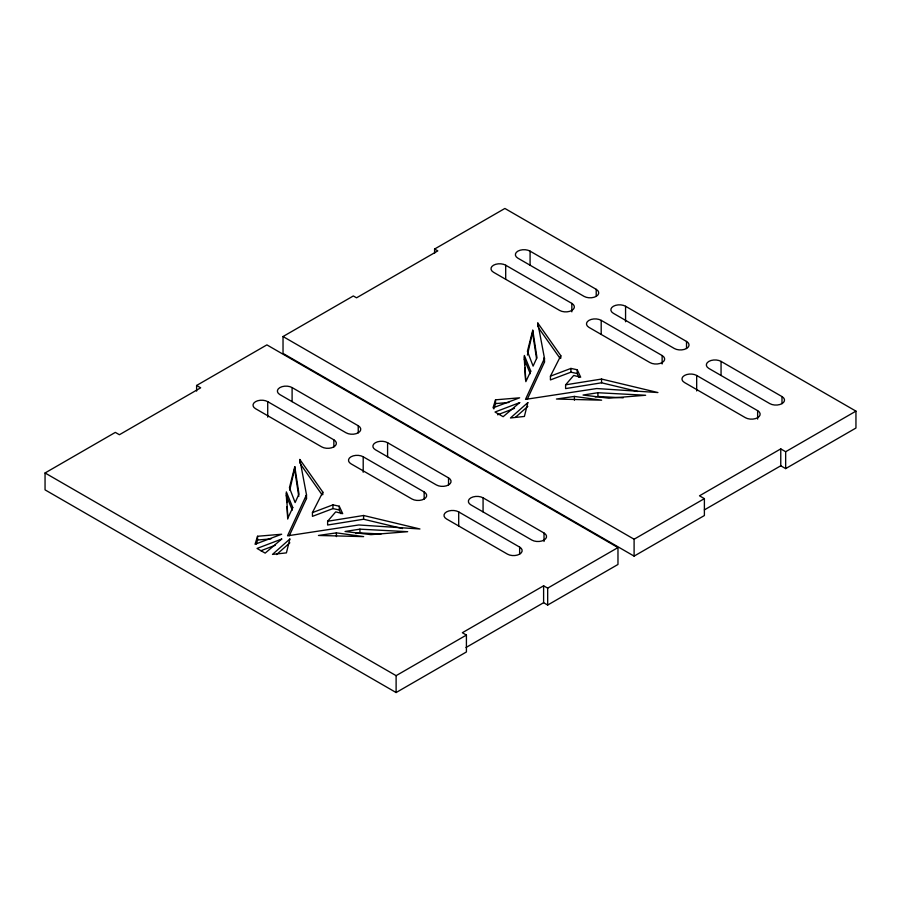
<?xml version="1.0" encoding="UTF-8"?>
<svg xmlns="http://www.w3.org/2000/svg" width="901" height="901" viewBox="0 0 901 901"><rect width="100%" height="100%" fill="white"/><g stroke="black" fill="none" stroke-linecap="round" stroke-linejoin="round"><path stroke-width="1.35" d="M289.762 490.189L294.796 467.912M527.412 355.073L532.773 331.478M257.551 536.264L255.039 544.26L281.664 534.237L257.551 536.264L257.551 540.014L256.301 544.024M495.539 399.83L493.027 407.838L519.64 397.803L495.539 399.83L495.539 403.592L493.861 408.919M322.828 494.638L322.828 492.137L299.842 459.476L306.498 494.795L287.52 535.813L358.767 524.968L419.945 528.977L363.587 515.485L327.626 521.262L327.626 525.013L363.587 519.235L402.499 528.56M289.244 535.836L306.498 498.546L306.498 494.795M560.805 358.215L560.805 355.704L537.818 323.042L544.486 358.361L525.497 399.38L596.755 388.534L657.921 392.543L601.564 379.051L565.603 384.828L565.603 388.59L601.564 382.801L637.795 391.485M527.22 399.413L544.486 362.112L544.486 358.361M340.983 513.694L339.249 509.955L332.942 508.603L312.444 516.352L312.444 512.601L322.828 492.137M578.96 377.26L577.226 373.532L570.919 372.181L550.432 379.918L550.432 376.168L560.805 355.704M327.626 521.262L335.713 511.869L342.718 513.671L339.249 506.204L332.942 504.853L312.444 512.601M565.603 384.828L573.7 375.447L580.706 377.237L577.226 369.77L570.919 368.419L550.432 376.168M276.562 554.554L289.84 542.796M515.563 417.208L527.828 406.362M465.986 647.515L543.607 602.701L547.673 605.044L617.973 564.465L617.973 547.571L547.673 588.15L543.607 585.808L462.348 632.727L466.414 635.07L466.414 651.964L396.113 692.542L45.05 489.862L45.05 472.969L115.339 432.39L119.405 434.733L200.675 387.813L196.609 385.47L196.609 391.102M196.609 385.47L266.899 344.88L617.973 547.571M704.345 509.898L780.762 465.783L785.661 468.61L855.95 428.031L855.95 411.138L785.661 451.728L780.762 448.889L699.491 495.809L704.391 498.636L704.391 515.53L634.101 556.12L283.027 353.429L283.027 336.535L353.327 295.956L356.548 297.814L437.818 250.895L434.586 249.036L434.586 253.26M434.586 249.036L504.887 208.458L855.95 411.138M45.05 472.969L396.113 675.66L466.414 635.07M283.027 336.535L634.101 539.226L704.391 498.636M497.611 414.787L514.505 408.356M260.93 550.725L275.222 545.274M597.915 392.723L583.048 395.043L608.907 398.208L645.645 395.257L597.915 392.723L597.915 396.485L595.212 396.902M359.927 529.157L345.06 531.477L370.93 534.642L407.669 531.691L359.927 529.157L359.927 532.908L355.872 533.538M574.41 396.429L556.435 399.03L601.62 400.179L574.41 396.429L574.41 400.179M336.422 532.863L318.447 535.464L363.644 536.613L336.422 532.863L336.422 536.613M495.539 403.592L508.93 402.454M257.551 540.014L270.953 538.888M597.915 396.485L623.188 397.825M359.927 532.908L380.988 534.034M530.081 251.142L596.214 289.334A8.616 4.978 0 0 1 596.214 296.361A8.616 4.978 0 0 1 584.028 296.361L517.895 258.182A8.616 4.978 0 0 1 517.895 251.142A8.616 4.978 0 0 1 530.081 251.142L530.081 265.221M625.564 306.272L686.517 341.456A8.616 4.978 0 0 1 686.517 348.496A8.616 4.978 0 0 1 674.331 348.496L613.378 313.311A8.616 4.978 0 0 1 613.378 306.272A8.616 4.978 0 0 1 625.564 306.272L625.564 321.758M721.059 361.402L782 396.586A8.616 4.978 0 0 1 782 403.625A8.616 4.978 0 0 1 769.814 403.625L708.862 368.441A8.616 4.978 0 0 1 708.862 361.402A8.616 4.978 0 0 1 721.059 361.402L721.059 375.48M505.698 265.221L571.842 303.4A8.616 4.978 0 0 1 571.842 310.44A8.616 4.978 0 0 1 559.645 310.44L493.511 272.26A8.616 4.978 0 0 1 493.511 265.221A8.616 4.978 0 0 1 505.698 265.221L505.698 279.299M662.134 355.535A8.616 4.978 0 0 1 662.134 362.574A8.616 4.978 0 0 1 649.948 362.574L588.995 327.39A8.616 4.978 0 0 1 588.995 320.351A8.616 4.978 0 0 1 601.192 320.351L662.134 355.535L662.134 363.981M696.676 375.48L757.628 410.665A8.616 4.978 0 0 1 757.628 417.704A8.616 4.978 0 0 1 745.431 417.704L684.49 382.52A8.616 4.978 0 0 1 684.49 375.48A8.616 4.978 0 0 1 696.676 375.48L696.676 390.955M292.104 387.576L358.238 425.756A8.616 4.978 0 0 1 358.238 432.795A8.616 4.978 0 0 1 346.052 432.795L279.907 394.615A8.616 4.978 0 0 1 279.907 387.576A8.616 4.978 0 0 1 292.104 387.576L292.104 401.655M387.588 442.706L448.54 477.89A8.616 4.978 0 0 1 448.54 484.929A8.616 4.978 0 0 1 436.343 484.929L375.402 449.745A8.616 4.978 0 0 1 375.402 442.706A8.616 4.978 0 0 1 387.588 442.706L387.588 456.784M483.071 497.836L544.024 533.02A8.616 4.978 0 0 1 544.024 540.059A8.616 4.978 0 0 1 531.838 540.059L470.885 504.875A8.616 4.978 0 0 1 470.885 497.836A8.616 4.978 0 0 1 483.071 497.836L483.071 511.914M267.721 401.655L333.854 439.834A8.616 4.978 0 0 1 333.854 446.873A8.616 4.978 0 0 1 321.668 446.873L255.535 408.694A8.616 4.978 0 0 1 255.535 401.655A8.616 4.978 0 0 1 267.721 401.655L267.721 417.14M363.204 456.784L424.157 491.969L424.157 499.008A8.616 4.978 0 0 1 411.971 499.008L351.018 463.824A8.616 4.978 0 0 1 351.018 456.784A8.616 4.978 0 0 1 363.204 456.784L363.204 472.259M458.699 511.914L519.64 547.098A8.616 4.978 0 0 1 519.64 554.138A8.616 4.978 0 0 1 507.454 554.138L446.502 518.942A8.616 4.978 0 0 1 446.502 511.914A8.616 4.978 0 0 1 458.699 511.914L458.699 525.981M538.607 327.93L560.017 358.339M300.63 464.353L322.04 494.762M524.337 356.717L524.337 359.217L530.261 373.724M286.349 493.151L286.349 495.651L292.284 510.146M543.708 358.035L544.486 362.112M305.991 495.832L306.498 498.546M532.773 333.978L536.545 358.643M294.796 470.412L298.772 496.44M524.337 359.217L524.652 364.736M524.81 367.484L525.531 379.895M286.349 495.651L286.755 502.544M286.991 506.677L287.712 519.089M785.661 451.728L785.661 468.61M782 396.586L782 403.625M780.762 448.889L780.762 465.783M757.628 410.665L757.628 419.111M686.517 341.456L686.517 348.496M634.101 539.226L634.101 556.12M601.564 379.051L601.564 382.801M601.192 320.351L601.192 334.429M596.214 289.334L596.214 296.361M577.226 369.77L577.226 373.532M571.842 303.4L571.842 311.847M570.919 368.419L570.919 372.181M547.673 588.15L547.673 605.044M544.024 533.02L544.024 541.467M543.607 585.808L543.607 602.701M537.818 323.042L537.818 326.804M519.64 547.098L519.64 554.138M448.54 477.89L448.54 484.929M396.113 675.66L396.113 692.542M363.587 515.485L363.587 519.235M358.238 425.756L358.238 432.795M339.249 506.204L339.249 509.955M333.854 439.834L333.854 446.873M332.942 504.853L332.942 508.603M299.842 459.476L299.842 463.227M424.157 491.969A8.616 4.978 0 0 1 424.157 499.008M289.84 539.035L286.417 552.876L272.485 554.408L289.84 539.035M527.828 402.612L524.393 416.442L510.462 417.985L527.828 402.612M294.796 466.662L289.424 487.745L295.123 502.544L298.986 494.052L294.796 466.662M532.773 330.228L527.412 351.311L533.099 366.11L536.962 357.629L532.773 330.228M292.78 507.601L287.869 518.098L286.349 491.89L292.78 507.601M530.757 371.178L525.846 381.664L524.337 355.467L530.757 371.178M281.72 539.046L265.164 553.113L257.033 548.45L281.72 539.046M519.697 402.612L503.141 416.69L495.009 412.027L519.697 402.612"/></g></svg>
